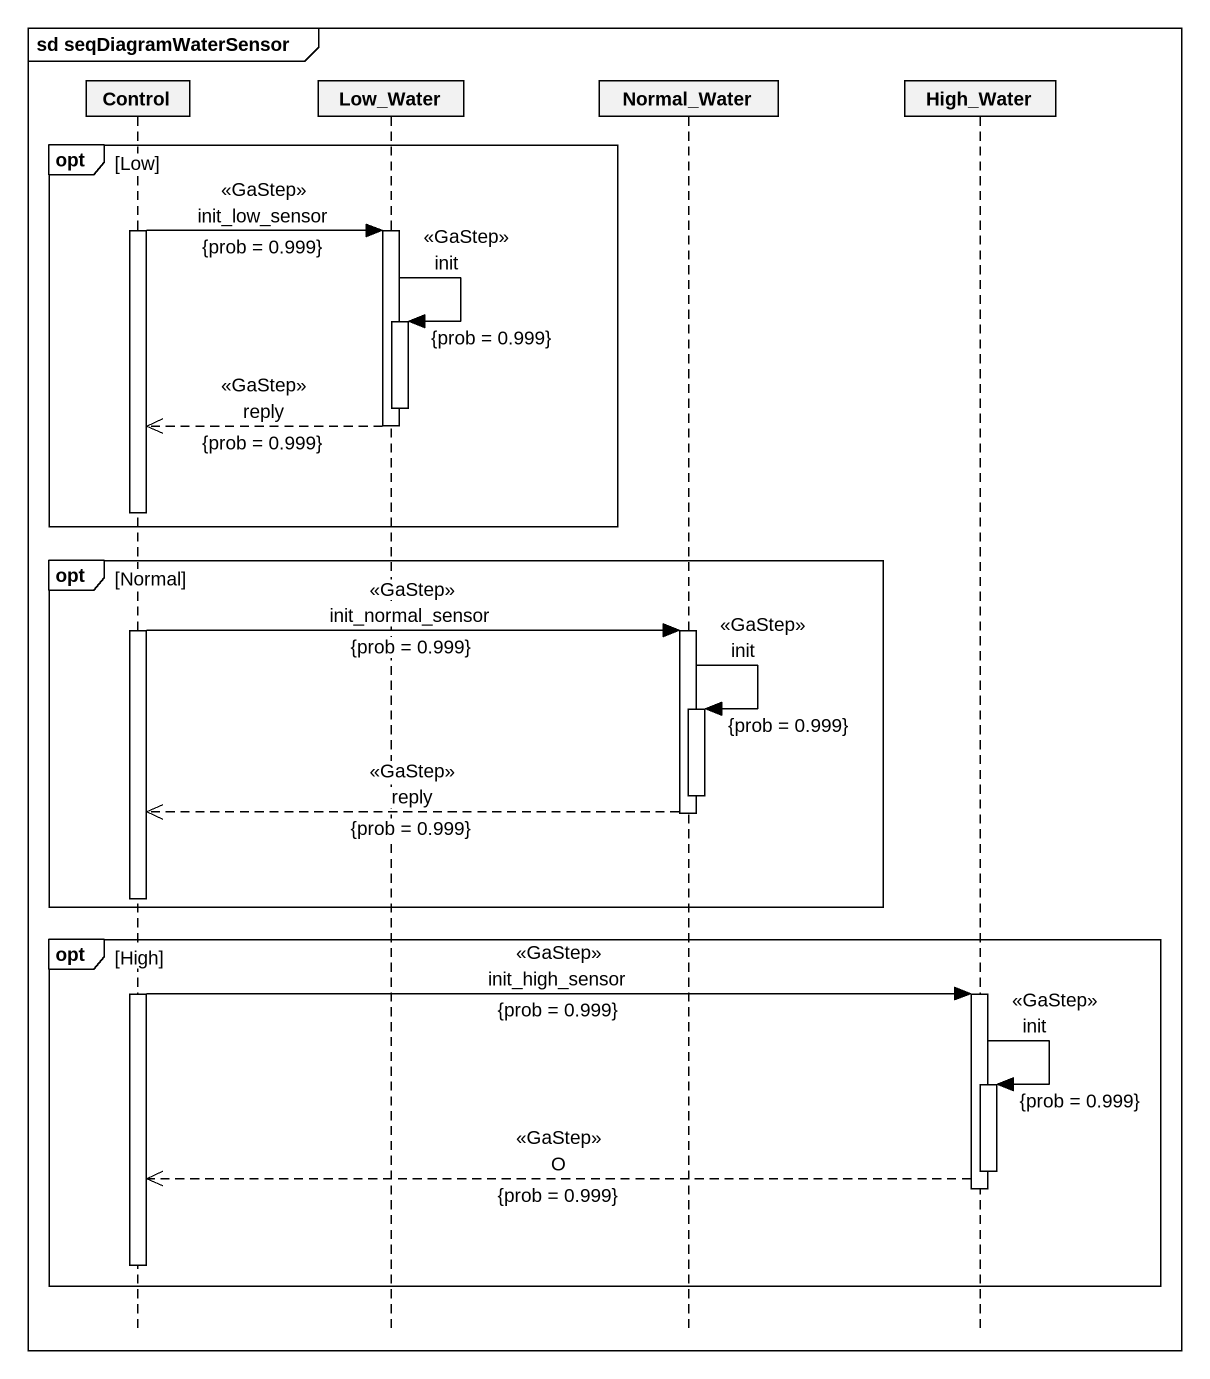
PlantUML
@startuml
mainframe sd seqDiagramWaterSensor
hide footbox
participant "Control" as Control_
participant Low_Water
participant Normal_Water
participant High_Water

opt Low
  activate Control_
  Control_ -> Low_Water : init_low_sensor\n<<GaStep>>\n{prob = 0.999}
  activate Low_Water
  Low_Water -> Low_Water : init\n<<GaStep>>\n{prob = 0.999}
  activate Low_Water
  deactivate Low_Water
  Low_Water -->> Control_ : reply\n<<GaStep>>\n{prob = 0.999}
  deactivate Low_Water
end
opt Normal
  Control_ -> Normal_Water : init_normal_sensor\n<<GaStep>>\n{prob = 0.999}
  activate Normal_Water
  Normal_Water -> Normal_Water : init\n<<GaStep>>\n{prob = 0.999}
  activate Normal_Water
  deactivate Normal_Water
  Normal_Water -->> Control_ : reply\n<<GaStep>>\n{prob = 0.999}
  deactivate Normal_Water
end
opt High
  Control_ -> High_Water : init_high_sensor\n<<GaStep>>\n{prob = 0.999}
  activate High_Water
  High_Water -> High_Water : init\n<<GaStep>>\n{prob = 0.999}
  activate High_Water
  deactivate High_Water
  High_Water -->> Control_ : O\n<<GaStep>>\n{prob = 0.999}
  deactivate High_Water
  deactivate Control_
end
@enduml
